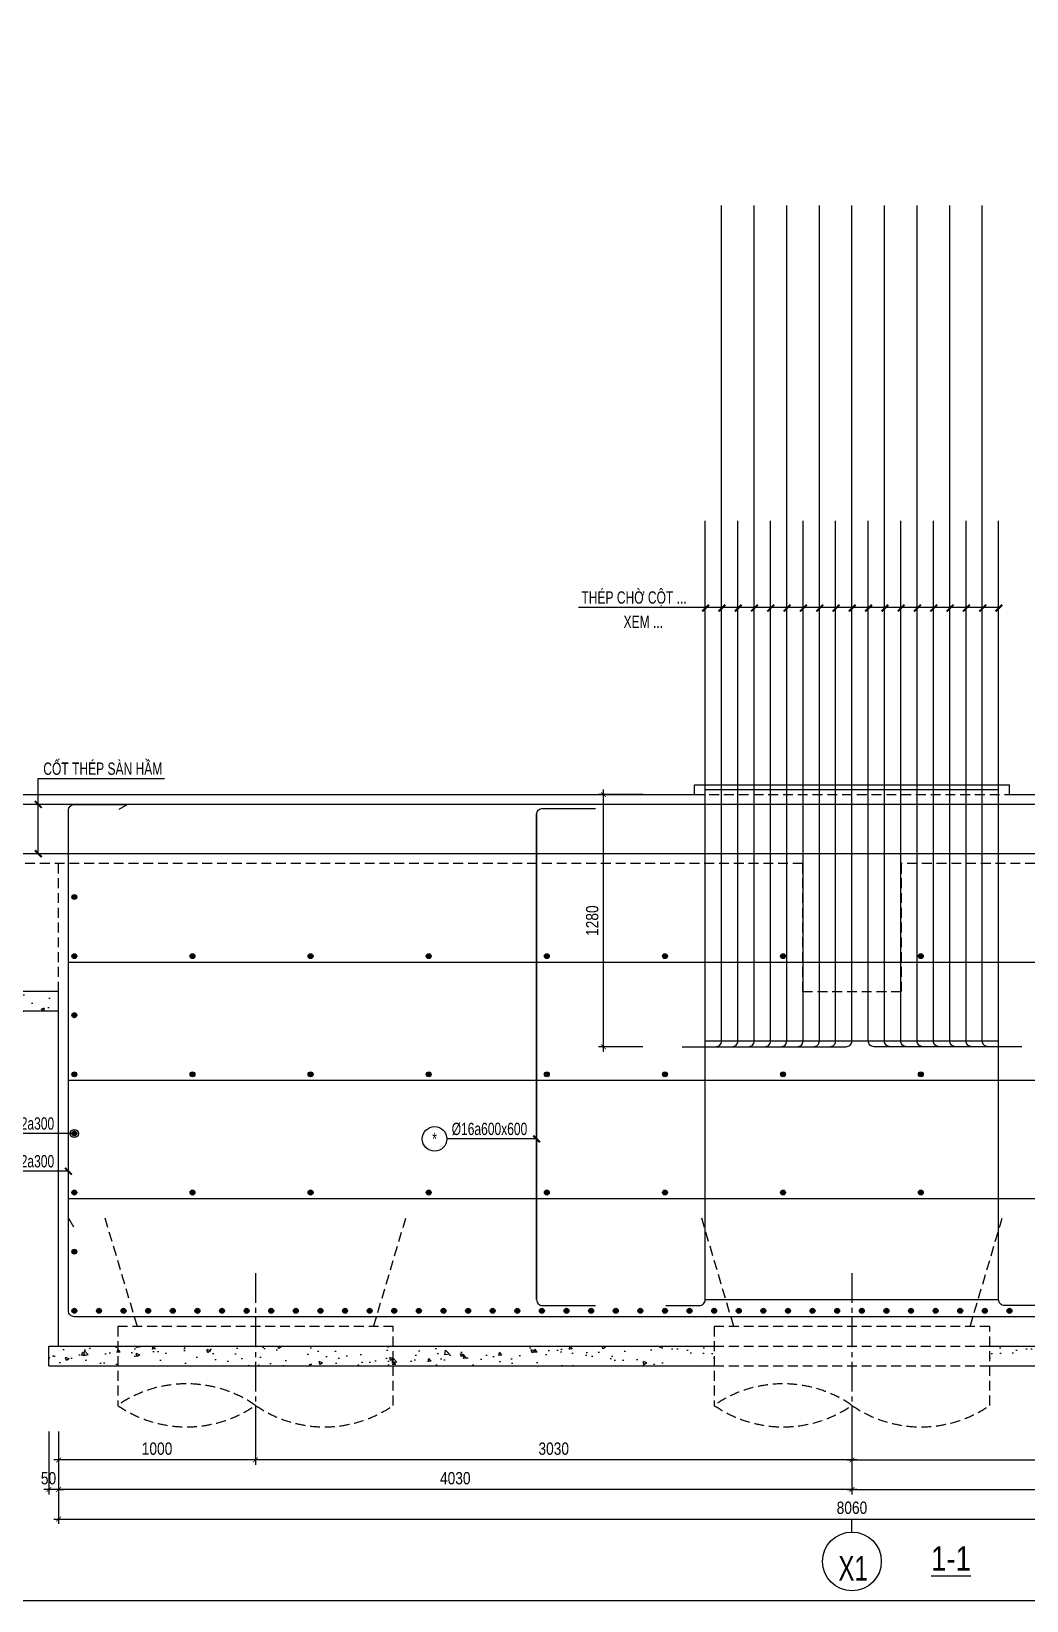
# Model space of a CAD drawing. Extents: x 71 to 2424299, y -14 to 1061502.
# Drawn here: x 1087642 to 1092698, y 486816 to 494781 of the extents above; entities that cross this region are included whole.
import ezdxf
from ezdxf.enums import TextEntityAlignment as Align

# ---------------------------------------------------------------- set-up
doc = ezdxf.new("R2010")
doc.units = 0
doc.header["$LTSCALE"] = 1000
doc.header["$MEASUREMENT"] = 0
doc.header["$PDMODE"] = 3
doc.linetypes.add('CENTER2', pattern=[1.125, 0.75, -0.125, 0.125, -0.125])
doc.linetypes.add('HIDDEN', pattern=[0.375, 0.25, -0.125])
doc.layers.get('0').update_dxf_attribs({"linetype": 'CONTINUOUS'})
doc.layers.get('Defpoints').update_dxf_attribs({"linetype": 'CONTINUOUS'})
for name, color, linetype in [('CDC.01.AXIS', 160, 'CENTER2'), ('CDC.02.DIM', 1, 'CONTINUOUS'), ('CDC.03.BORDER', 3, 'CONTINUOUS'), ('CDC.04.HIDDEN', 8, 'HIDDEN'), ('CDC.05.STEEL', 4, 'CONTINUOUS'), ('CDC.06.TEXT', 2, 'CONTINUOUS'), ('CDC.10.HATCH', 9, 'CONTINUOUS'), ('CDC.11.NOTE', 8, 'CONTINUOUS'), ('CDC.12.PILE', 7, 'CONTINUOUS'), ('CDC.14.STEELNUM', 9, 'CONTINUOUS'), ('KCS_CHI', 1, 'CONTINUOUS')]:
    doc.layers.add(name, color=color, linetype=linetype)
doc.styles.add('ARIAL', font='arial.ttf', dxfattribs={"width": 0.8})
doc.dimstyles.new('25', dxfattribs={"dimscale": 25, "dimtxt": 2.5, "dimasz": 1, "dimexe": 1, "dimexo": 0, "dimgap": 1, "dimtad": 1, "dimdec": 0, "dimdsep": 46, "dimtxsty": 'ARIAL', "dimblk": 'ARCHTICK', "dimcen": 1, "dimdle": 1, "dimclrd": 256, "dimclre": 256, "dimclrt": 2, "dimadec": 0, "dimazin": 0, "dimtfac": 0.00072, "dimtdec": 0, "dimtix": 1, "dimtmove": 2, "dimatfit": 3, "dimldrblk": 'ARCHTICK', "dimfxl": 1, "dimtolj": 1, "dimarcsym": 0})

# ---------------------------------------------------------------- blocks, each defined once
blk = doc.blocks.new('_ArchTick')
at = {"color": 0, "linetype": 'ByBlock', "const_width": 0.15}
blk.add_lwpolyline([(-0.5, -0.5), (0.5, 0.5)], dxfattribs=at)
blk = doc.blocks.new('*D1562')
at = {"layer": 'CDC.02.DIM', "lineweight": -2, "transparency": 16777216}
for p, q in [((1087780.5, 487674.5), (1087780.5, 487354.7)), ((1091810.5, 487674.5), (1091810.5, 487354.7)), ((1091835.5, 487379.7), (1087755.5, 487379.7))]:
    blk.add_line(p, q, dxfattribs=at)
at = {"layer": 'Defpoints', "color": 0, "transparency": 16777216}
for p in [(1087780.5, 487674.5), (1091810.5, 487674.5), (1087780.5, 487379.7)]:
    blk.add_point(p, dxfattribs=at)
at = {"layer": 'CDC.02.DIM', "lineweight": -2, "transparency": 16777216, "xscale": 25, "yscale": 25, "zscale": 25, "rotation": 180}
blk.add_blockref('_ArchTick', (1087780.5, 487379.7), dxfattribs=at)
at = {"layer": 'CDC.02.DIM', "lineweight": -2, "transparency": 16777216, "xscale": 25, "yscale": 25, "zscale": 25}
blk.add_blockref('_ArchTick', (1091810.5, 487379.7), dxfattribs=at)
at = {"layer": 'CDC.02.DIM', "color": 2, "transparency": 16777216, "insert": (1089795.5, 487436.6), "char_height": 62.5, "attachment_point": 5, "style": 'ARIAL'}
blk.add_mtext('\\A1;4030', dxfattribs=at)
blk = doc.blocks.new('*D1563')
at = {"layer": 'CDC.02.DIM', "lineweight": -2, "transparency": 16777216}
for p, q in [((1087730.5, 487674.5), (1087730.5, 487354.7)), ((1087780.5, 487674.5), (1087780.5, 487354.7)), ((1087730.5, 487379.7), (1087705.5, 487379.7)), ((1087780.5, 487379.7), (1087730.5, 487379.7)), ((1087780.5, 487379.7), (1087805.5, 487379.7))]:
    blk.add_line(p, q, dxfattribs=at)
at = {"layer": 'Defpoints', "color": 0, "transparency": 16777216}
for p in [(1087730.5, 487674.5), (1087780.5, 487674.5), (1087730.5, 487379.7)]:
    blk.add_point(p, dxfattribs=at)
at = {"layer": 'CDC.02.DIM', "lineweight": -2, "transparency": 16777216, "xscale": 25, "yscale": 25, "zscale": 25}
blk.add_blockref('_ArchTick', (1087730.5, 487379.7), dxfattribs=at)
at = {"layer": 'CDC.02.DIM', "lineweight": -2, "transparency": 16777216, "xscale": 25, "yscale": 25, "zscale": 25, "rotation": 180}
blk.add_blockref('_ArchTick', (1087780.5, 487379.7), dxfattribs=at)
at = {"layer": 'CDC.02.DIM', "color": 2, "transparency": 16777216, "insert": (1087729.1, 487436.6), "char_height": 62.5, "attachment_point": 5, "style": 'ARIAL'}
blk.add_mtext('\\A1;50', dxfattribs=at)
blk = doc.blocks.new('*D1564')
at = {"layer": 'CDC.02.DIM', "lineweight": -2, "transparency": 16777216}
for p, q in [((1091810.5, 487674.5), (1091810.5, 487354.7)), ((1095840.5, 487674.5), (1095840.5, 487354.7)), ((1091785.5, 487379.7), (1095865.5, 487379.7))]:
    blk.add_line(p, q, dxfattribs=at)
at = {"layer": 'Defpoints', "color": 0, "transparency": 16777216}
for p in [(1091810.5, 487674.5), (1095840.5, 487674.5), (1095840.5, 487379.7)]:
    blk.add_point(p, dxfattribs=at)
at = {"layer": 'CDC.02.DIM', "lineweight": -2, "transparency": 16777216, "xscale": 25, "yscale": 25, "zscale": 25, "rotation": 180}
blk.add_blockref('_ArchTick', (1091810.5, 487379.7), dxfattribs=at)
at = {"layer": 'CDC.02.DIM', "lineweight": -2, "transparency": 16777216, "xscale": 25, "yscale": 25, "zscale": 25}
blk.add_blockref('_ArchTick', (1095840.5, 487379.7), dxfattribs=at)
at = {"layer": 'CDC.02.DIM', "color": 2, "transparency": 16777216, "insert": (1093825.5, 487436.6), "char_height": 62.5, "attachment_point": 5, "style": 'ARIAL'}
blk.add_mtext('\\A1;4030', dxfattribs=at)
blk = doc.blocks.new('*D1566')
at = {"layer": 'CDC.02.DIM', "lineweight": -2, "transparency": 16777216}
for p, q in [((1087780.5, 487674.5), (1087780.5, 487204.7)), ((1095840.5, 487674.5), (1095840.5, 487204.7)), ((1087755.5, 487229.7), (1095865.5, 487229.7))]:
    blk.add_line(p, q, dxfattribs=at)
at = {"layer": 'Defpoints', "color": 0, "transparency": 16777216}
for p in [(1087780.5, 487674.5), (1095840.5, 487674.5), (1095840.5, 487229.7)]:
    blk.add_point(p, dxfattribs=at)
at = {"layer": 'CDC.02.DIM', "lineweight": -2, "transparency": 16777216, "xscale": 25, "yscale": 25, "zscale": 25, "rotation": 180}
blk.add_blockref('_ArchTick', (1087780.5, 487229.7), dxfattribs=at)
at = {"layer": 'CDC.02.DIM', "lineweight": -2, "transparency": 16777216, "xscale": 25, "yscale": 25, "zscale": 25}
blk.add_blockref('_ArchTick', (1095840.5, 487229.7), dxfattribs=at)
at = {"layer": 'CDC.02.DIM', "color": 2, "transparency": 16777216, "insert": (1091810.5, 487286.6), "char_height": 62.5, "attachment_point": 5, "style": 'ARIAL'}
blk.add_mtext('\\A1;8060', dxfattribs=at)
blk = doc.blocks.new('*D1567')
at = {"layer": 'CDC.02.DIM', "lineweight": -2, "transparency": 16777216}
for p, q in [((1088780.5, 487674.5), (1088780.5, 487504.7)), ((1091810.5, 487674.5), (1091810.5, 487504.7)), ((1091835.5, 487529.7), (1088755.5, 487529.7))]:
    blk.add_line(p, q, dxfattribs=at)
at = {"layer": 'Defpoints', "color": 0, "transparency": 16777216}
for p in [(1088780.5, 487674.5), (1091810.5, 487674.5), (1088780.5, 487529.7)]:
    blk.add_point(p, dxfattribs=at)
at = {"layer": 'CDC.02.DIM', "lineweight": -2, "transparency": 16777216, "xscale": 25, "yscale": 25, "zscale": 25, "rotation": 180}
blk.add_blockref('_ArchTick', (1088780.5, 487529.7), dxfattribs=at)
at = {"layer": 'CDC.02.DIM', "lineweight": -2, "transparency": 16777216, "xscale": 25, "yscale": 25, "zscale": 25}
blk.add_blockref('_ArchTick', (1091810.5, 487529.7), dxfattribs=at)
at = {"layer": 'CDC.02.DIM', "color": 2, "transparency": 16777216, "insert": (1090295.5, 487586.6), "char_height": 62.5, "attachment_point": 5, "style": 'ARIAL'}
blk.add_mtext('\\A1;3030', dxfattribs=at)
blk = doc.blocks.new('*D1568')
at = {"layer": 'CDC.02.DIM', "lineweight": -2, "transparency": 16777216}
for p, q in [((1091810.5, 487674.5), (1091810.5, 487504.7)), ((1094840.5, 487674.5), (1094840.5, 487504.7)), ((1091785.5, 487529.7), (1094865.5, 487529.7))]:
    blk.add_line(p, q, dxfattribs=at)
at = {"layer": 'Defpoints', "color": 0, "transparency": 16777216}
for p in [(1091810.5, 487674.5), (1094840.5, 487674.5), (1094840.5, 487529.7)]:
    blk.add_point(p, dxfattribs=at)
at = {"layer": 'CDC.02.DIM', "lineweight": -2, "transparency": 16777216, "xscale": 25, "yscale": 25, "zscale": 25, "rotation": 180}
blk.add_blockref('_ArchTick', (1091810.5, 487529.7), dxfattribs=at)
at = {"layer": 'CDC.02.DIM', "lineweight": -2, "transparency": 16777216, "xscale": 25, "yscale": 25, "zscale": 25}
blk.add_blockref('_ArchTick', (1094840.5, 487529.7), dxfattribs=at)
at = {"layer": 'CDC.02.DIM', "color": 2, "transparency": 16777216, "insert": (1093325.5, 487586.6), "char_height": 62.5, "attachment_point": 5, "style": 'ARIAL'}
blk.add_mtext('\\A1;3030', dxfattribs=at)
blk = doc.blocks.new('C1400T')
at = {"layer": 'CDC.01.AXIS', "ltscale": 0.2}
blk.add_line((0, 270.1), (0, -574.3), dxfattribs=at)
at = {"layer": 'CDC.04.HIDDEN', "ltscale": 0.2}
for p, q in [((-600, 0), (-763.4, 550)), ((600, 0), (763.4, 550))]:
    blk.add_line(p, q, dxfattribs=at)
blk.add_lwpolyline([(700, -400), (700, 0), (-700, 0), (-700, -400)], dxfattribs=at)
blk.add_lwpolyline([(700, -400, -0.311974), (0, -400, 0.311974), (-700, -400, 0.311974), (0, -400, 0.36397)], format="xyb", dxfattribs=at)
blk = doc.blocks.new('*D1687')
at = {"layer": 'CDC.02.DIM', "lineweight": -2, "transparency": 16777216}
for p, q in [((1090748.3, 490906.8), (1090523.3, 490906.8)), ((1090548.3, 489601.8), (1090548.3, 490931.8)), ((1090748.3, 489626.8), (1090523.3, 489626.8))]:
    blk.add_line(p, q, dxfattribs=at)
at = {"layer": 'Defpoints', "color": 0, "transparency": 16777216}
for p in [(1090548.3, 490906.8), (1090748.3, 490906.8), (1090748.3, 489626.8)]:
    blk.add_point(p, dxfattribs=at)
at = {"layer": 'CDC.02.DIM', "lineweight": -2, "transparency": 16777216, "xscale": 25, "yscale": 25, "zscale": 25}
for p, rotation in [((1090548.3, 490906.8), 90), ((1090548.3, 489626.8), 270)]:
    blk.add_blockref('_ArchTick', p, dxfattribs=dict(at, rotation=rotation))
at = {"layer": 'CDC.02.DIM', "color": 2, "transparency": 16777216, "insert": (1090491.4, 490266.8), "char_height": 62.5, "attachment_point": 5, "rotation": 90, "style": 'ARIAL'}
blk.add_mtext('\\A1;1280', dxfattribs=at)
blk = doc.blocks.new('C1400K')
at = {"layer": 'CDC.01.AXIS', "ltscale": 0.2}
blk.add_line((0, 270.1), (0, -574.3), dxfattribs=at)
at = {"layer": 'CDC.04.HIDDEN', "ltscale": 0.2}
for p, q in [((-600, 0), (-763.4, 550)), ((600, 0), (763.4, 550))]:
    blk.add_line(p, q, dxfattribs=at)
blk.add_lwpolyline([(700, -400), (700, 0), (-700, 0), (-700, -400)], dxfattribs=at)
blk.add_lwpolyline([(700, -400, -0.311974), (0, -400, 0.311974), (-700, -400, 0.311974), (0, -400, 0.36397)], format="xyb", dxfattribs=at)
blk = doc.blocks.new('*D1708')
at = {"layer": 'CDC.02.DIM', "lineweight": -2, "transparency": 16777216}
for p, q in [((1087780.5, 487674.5), (1087780.5, 487504.7)), ((1088780.5, 487674.5), (1088780.5, 487504.7)), ((1088805.5, 487529.7), (1087755.5, 487529.7))]:
    blk.add_line(p, q, dxfattribs=at)
at = {"layer": 'Defpoints', "color": 0, "transparency": 16777216}
for p in [(1087780.5, 487674.5), (1088780.5, 487674.5), (1087780.5, 487529.7)]:
    blk.add_point(p, dxfattribs=at)
at = {"layer": 'CDC.02.DIM', "lineweight": -2, "transparency": 16777216, "xscale": 25, "yscale": 25, "zscale": 25, "rotation": 180}
blk.add_blockref('_ArchTick', (1087780.5, 487529.7), dxfattribs=at)
at = {"layer": 'CDC.02.DIM', "lineweight": -2, "transparency": 16777216, "xscale": 25, "yscale": 25, "zscale": 25}
blk.add_blockref('_ArchTick', (1088780.5, 487529.7), dxfattribs=at)
at = {"layer": 'CDC.02.DIM', "color": 2, "transparency": 16777216, "insert": (1088280.5, 487586.6), "char_height": 62.5, "attachment_point": 5, "style": 'ARIAL'}
blk.add_mtext('\\A1;1000', dxfattribs=at)
blk = doc.blocks.new('34')
at = {"color": 4, "elevation": 0}
blk.add_lwpolyline([(1087304.3, 521742.8), (1107165, 521742.8), (1107165, 536023), (1087304.3, 536023)], close=True, dxfattribs=at)

msp = doc.modelspace()

# ---------------------------------------------------------------- hatches: boundary and pattern name
at = {"layer": 'CDC.10.HATCH'}
h = msp.add_hatch(dxfattribs=at)
h.set_pattern_fill('AR-CONC', color=256, scale=25, style=0)
h.set_pattern_definition([(50, (-68942.94, -20849.44), (179.315046, -15.688034), [18.75, -206.25]), (355, (-68942.94, -20849.44), (-34.687833, 188.048033), [15, -165]), (100.4514, (-68928, -20850.75), (144.627345, 172.359886), [15.935047, -175.285528]), (46.1842, (-68942.94, -20799.44), (266.810262, -41.379754), [28.125, -309.375]), (96.6356, (-68920.7, -20802.9), (233.665676, 243.52947), [23.90257, -262.92825]), (351.1842, (-68942.94, -20799.44), (233.665486, 243.52965), [22.5, -247.5]), (21, (-68917.94, -20811.94), (149.226763, -100.654723), [18.75, -206.25]), (326, (-68917.94, -20811.94), (60.828833, 181.28751), [15, -165]), (71.4514, (-68905.5, -20820.33), (210.055657, 80.632624), [15.935047, -175.285528]), (37.5, (-68942.94, -20849.44), (3.0399638, 83.2234635), [0, -163, 0, -167.5, 0, -165.625]), (7.5, (-68942.94, -20849.44), (65.7673844, 98.602928), [0, -95.5, 0, -159.25, 0, -63.125]), (327.5, (-68998.69, -20849.44), (133.455609, -5.638718), [0, -62.5, 0, -195, 0, -258.75]), (317.5, (-69023.69, -20849.44), (145.796542, 25.026246), [0, -81.25, 0, -129.5, 0, -183.75])])
h.paths.add_polyline_path([(1087780.53, 489906.76), (1087580.53, 489906.76), (1087580.53, 489806.76), (1087780.53, 489806.76)])
h = msp.add_hatch(dxfattribs=at)
h.set_pattern_fill('AR-CONC', color=256, scale=25, style=0)
h.set_pattern_definition([(130, (2183203.85, -42383.04), (-179.315046, -15.688034), [18.75, -206.25]), (185, (2183203.85, -42383.04), (34.687833, 188.048033), [15, -165]), (79.5486, (2183188.91, -42384.35), (-144.627345, 172.359886), [15.935047, -175.285528]), (133.8158, (2183203.85, -42333.04), (-266.810262, -41.379754), [28.125, -309.375]), (83.3644, (2183181.62, -42336.5), (-233.665676, 243.52947), [23.90257, -262.92825]), (188.8158, (2183203.85, -42333.04), (-233.665486, 243.52965), [22.5, -247.5]), (159, (2183178.85, -42345.54), (-149.226763, -100.654723), [18.75, -206.25]), (214, (2183178.85, -42345.54), (-60.828833, 181.28751), [15, -165]), (108.5486, (2183166.42, -42353.93), (-210.055657, 80.632624), [15.935047, -175.285528]), (142.5, (2183203.854, -42383.045), (-3.0399638, 83.2234635), [0, -163, 0, -167.5, 0, -165.625]), (172.5, (2183203.85, -42383.045), (-65.7673844, 98.602928), [0, -95.5, 0, -159.25, 0, -63.125]), (212.5, (2183259.604, -42383.045), (-133.455609, -5.638718), [0, -62.5, 0, -195, 0, -258.75]), (222.5, (2183284.6, -42383.04), (-145.796542, 25.026246), [0, -81.25, 0, -129.5, 0, -183.75])])
h.paths.add_polyline_path([(1089480.54, 488106.76), (1091110.52, 488106.76), (1091110.52, 488006.76), (1089480.54, 488006.76)])
h.paths.add_polyline_path([(1088780.54, 488106.76), (1089480.54, 488106.76), (1089480.54, 488006.76), (1088780.54, 488006.76)])
h.paths.add_polyline_path([(1088080.54, 488106.76), (1088780.54, 488106.76), (1088780.54, 488006.76), (1088080.54, 488006.76)])
h.paths.add_polyline_path([(1087730.53, 488006.76), (1087730.53, 488106.76), (1088080.54, 488106.76), (1088080.54, 488006.76)])
h = msp.add_hatch(dxfattribs=at)
h.set_pattern_fill('AR-CONC', color=256, scale=25, style=0)
h.set_pattern_definition([(50, (417.19, -42383.04), (179.315046, -15.688034), [18.75, -206.25]), (355, (417.19, -42383.04), (-34.687833, 188.048033), [15, -165]), (100.4514, (432.13, -42384.35), (144.627345, 172.359886), [15.935047, -175.285528]), (46.1842, (417.19, -42333.04), (266.810262, -41.379754), [28.125, -309.375]), (96.6356, (439.42, -42336.5), (233.665676, 243.52947), [23.90257, -262.92825]), (351.1842, (417.2, -42333.04), (233.665486, 243.52965), [22.5, -247.5]), (21, (442.19, -42345.54), (149.226763, -100.654723), [18.75, -206.25]), (326, (442.19, -42345.54), (60.828833, 181.28751), [15, -165]), (71.4514, (454.62, -42353.93), (210.055657, 80.632624), [15.935047, -175.285528]), (37.5, (417.19, -42383.045), (3.0399638, 83.2234635), [0, -163, 0, -167.5, 0, -165.625]), (7.5, (417.19, -42383.045), (65.7673844, 98.602928), [0, -95.5, 0, -159.25, 0, -63.125]), (327.5, (361.44, -42383.045), (133.455609, -5.638718), [0, -62.5, 0, -195, 0, -258.75]), (317.5, (336.44, -42383.04), (145.796542, 25.026246), [0, -81.25, 0, -129.5, 0, -183.75])])
h.paths.add_polyline_path([(1094140.5, 488106.76), (1092510.52, 488106.76), (1092510.52, 488006.76), (1094140.5, 488006.76)])
h.paths.add_polyline_path([(1094840.5, 488106.76), (1094140.5, 488106.76), (1094140.5, 488006.76), (1094840.5, 488006.76)])
h.paths.add_polyline_path([(1095540.5, 488106.76), (1094840.5, 488106.76), (1094840.5, 488006.76), (1095540.5, 488006.76)])
h.paths.add_polyline_path([(1095890.51, 488006.76), (1095890.51, 488106.76), (1095540.5, 488106.76), (1095540.5, 488006.76)])

# ---------------------------------------------------------------- linework, layer by layer
at = {"layer": 'CDC.03.BORDER'}
for p, q in [((1087580.53, 490906.76), (1091010.52, 490906.76)), ((1091010.52, 490956.76), (1092610.52, 490956.76)), ((1091010.52, 490906.76), (1091010.52, 490956.76)), ((1092610.52, 490906.76), (1092610.52, 490956.76)), ((1092610.52, 490906.76), (1096040.51, 490906.76)), ((1087780.53, 489906.76), (1087580.53, 489906.76)), ((1087780.53, 488106.76), (1087780.53, 489906.76))]:
    msp.add_line(p, q, dxfattribs=at)
at = {"layer": 'CDC.04.HIDDEN', "ltscale": 0.2}
for p, q in [((1091010.52, 490906.76), (1092610.52, 490906.76)), ((1091560.52, 490556.76), (1087580.53, 490556.76)), ((1087780.53, 489906.76), (1087780.53, 490556.76)), ((1091560.52, 489906.76), (1091560.52, 490556.76)), ((1096040.51, 490556.76), (1092060.52, 490556.76)), ((1092060.52, 490556.76), (1092060.52, 489906.76)), ((1091560.52, 489906.76), (1092060.52, 489906.76)), ((1091110.52, 488106.76), (1092510.52, 488106.76)), ((1091110.52, 488006.76), (1092510.52, 488006.76))]:
    msp.add_line(p, q, dxfattribs=at)
at = {"layer": 'CDC.05.STEEL', "ltscale": 0.3}
for p, q in [((1092555.52, 490931.76), (1091065.52, 490931.76)), ((1096040.51, 490856.76), (1087580.53, 490856.76)), ((1088130.53, 490856.76), (1088087.23, 490831.76)), ((1096040.51, 490606.76), (1087580.53, 490606.76)), ((1087830.53, 490056.76), (1095790.51, 490056.76)), ((1091065.52, 489656.76), (1092555.52, 489656.76)), ((1087830.53, 489456.76), (1095790.51, 489456.76)), ((1087830.53, 488856.76), (1095790.51, 488856.76)), ((1087830.53, 488756.76), (1087855.53, 488713.46)), ((1091065.52, 488343.76), (1092555.52, 488343.76))]:
    msp.add_line(p, q, dxfattribs=at)
at = {"layer": 'CDC.05.STEEL', "ltscale": 0.3, "elevation": 0}
for points in [[(1090948.3, 489626.76), (1091118.3, 489626.76, 0.4142136), (1091148.3, 489656.76), (1091148.3, 493896.76)], [(1091113.85, 489626.76), (1091283.85, 489626.76, 0.4142136), (1091313.85, 489656.76), (1091313.85, 493896.76)], [(1091279.41, 489626.76), (1091449.41, 489626.76, 0.4142136), (1091479.41, 489656.76), (1091479.41, 493896.76)], [(1091444.97, 489626.76), (1091614.97, 489626.76, 0.4142136), (1091644.97, 489656.76), (1091644.97, 493896.76)], [(1091610.52, 489626.76), (1091780.52, 489626.76, 0.4142136), (1091810.52, 489656.76), (1091810.52, 493896.76)], [(1092176.08, 489626.76), (1092006.08, 489626.76, -0.4142136), (1091976.08, 489656.76), (1091976.08, 493896.76)], [(1092341.63, 489626.76), (1092171.63, 489626.76, -0.4142136), (1092141.63, 489656.76), (1092141.63, 493896.76)], [(1092507.19, 489626.76), (1092337.19, 489626.76, -0.4142136), (1092307.19, 489656.76), (1092307.19, 493896.76)], [(1092672.74, 489626.76), (1092502.74, 489626.76, -0.4142136), (1092472.74, 489656.76), (1092472.74, 493896.76)], [(1090865.52, 488313.76), (1091035.52, 488313.76, 0.4142136), (1091065.52, 488343.76), (1091065.52, 492296.76)], [(1091031.08, 489626.76), (1091201.08, 489626.76, 0.4142136), (1091231.08, 489656.76), (1091231.08, 492296.76)], [(1091196.63, 489626.76), (1091366.63, 489626.76, 0.4142136), (1091396.63, 489656.76), (1091396.63, 492296.76)], [(1091362.19, 489626.76), (1091532.19, 489626.76, 0.4142136), (1091562.19, 489656.76), (1091562.19, 492296.76)], [(1091527.74, 489626.76), (1091697.74, 489626.76, 0.4142136), (1091727.74, 489656.76), (1091727.74, 492296.76)], [(1092093.3, 489626.76), (1091923.3, 489626.76, -0.4142136), (1091893.3, 489656.76), (1091893.3, 492296.76)], [(1092258.85, 489626.76), (1092088.85, 489626.76, -0.4142136), (1092058.85, 489656.76), (1092058.85, 492296.76)], [(1092424.41, 489626.76), (1092254.41, 489626.76, -0.4142136), (1092224.41, 489656.76), (1092224.41, 492296.76)], [(1092589.97, 489626.76), (1092419.97, 489626.76, -0.4142136), (1092389.97, 489656.76), (1092389.97, 492296.76)], [(1092755.52, 488313.76), (1092585.52, 488313.76, -0.4142136), (1092555.52, 488343.76), (1092555.52, 492296.76)], [(1087830.53, 488286.76), (1087830.53, 490826.76, -0.4142136), (1087860.53, 490856.76), (1088130.53, 490856.76)], [(1090208.57, 488343.76), (1090208.57, 490806.76, -0.4142136), (1090238.57, 490836.76), (1090508.57, 490836.76)], [(1090208.57, 490806.76), (1090208.57, 488343.76, 0.4142136), (1090238.57, 488313.76), (1090508.57, 488313.76)], [(1095790.51, 488756.76), (1095790.51, 488286.76, -0.4142136), (1095760.51, 488256.76), (1087860.53, 488256.76, -0.4142136), (1087830.53, 488286.76), (1087830.53, 488756.76)]]:
    msp.add_lwpolyline(points, format="xyb", dxfattribs=at)
at = {"layer": 'CDC.05.STEEL', "const_width": 12.3, "elevation": 0}
for points in [[(1087860.53, 490392.92, 1), (1087860.53, 490380.61, 1)], [(1087860.53, 490092.92, 1), (1087860.53, 490080.61, 1)], [(1088460.53, 490092.92, 1), (1088460.53, 490080.61, 1)], [(1089060.53, 490092.92, 1), (1089060.53, 490080.61, 1)], [(1089660.53, 490092.92, 1), (1089660.53, 490080.61, 1)], [(1090260.53, 490092.92, 1), (1090260.53, 490080.61, 1)], [(1090860.53, 490092.92, 1), (1090860.53, 490080.61, 1)], [(1091460.53, 490092.92, 1), (1091460.53, 490080.61, 1)], [(1092160.51, 490092.92, -1), (1092160.51, 490080.61, -1)], [(1087860.53, 489792.92, 1), (1087860.53, 489780.61, 1)], [(1087860.53, 489492.92, 1), (1087860.53, 489480.61, 1)], [(1088460.53, 489492.92, 1), (1088460.53, 489480.61, 1)], [(1089060.53, 489492.92, 1), (1089060.53, 489480.61, 1)], [(1089660.53, 489492.92, 1), (1089660.53, 489480.61, 1)], [(1090260.53, 489492.92, 1), (1090260.53, 489480.61, 1)], [(1090860.53, 489492.92, 1), (1090860.53, 489480.61, 1)], [(1091460.53, 489492.92, 1), (1091460.53, 489480.61, 1)], [(1092160.51, 489492.92, -1), (1092160.51, 489480.61, -1)], [(1087860.53, 489192.92, 1), (1087860.53, 489180.61, 1)], [(1087860.53, 488892.92, 1), (1087860.53, 488880.61, 1)], [(1088460.53, 488892.92, 1), (1088460.53, 488880.61, 1)], [(1089060.53, 488892.92, 1), (1089060.53, 488880.61, 1)], [(1089660.53, 488892.92, 1), (1089660.53, 488880.61, 1)], [(1090260.53, 488892.92, 1), (1090260.53, 488880.61, 1)], [(1090860.53, 488892.92, 1), (1090860.53, 488880.61, 1)], [(1091460.53, 488892.92, 1), (1091460.53, 488880.61, 1)], [(1092160.51, 488892.92, -1), (1092160.51, 488880.61, -1)], [(1087860.53, 488592.92, 1), (1087860.53, 488580.61, 1)], [(1087860.53, 488292.92, 1), (1087860.53, 488280.61, 1)], [(1087985.53, 488292.92, 1), (1087985.53, 488280.61, 1)], [(1088110.53, 488292.92, 1), (1088110.53, 488280.61, 1)], [(1088235.53, 488292.92, 1), (1088235.53, 488280.61, 1)], [(1088360.53, 488292.92, 1), (1088360.53, 488280.61, 1)], [(1088485.53, 488292.92, 1), (1088485.53, 488280.61, 1)], [(1088610.53, 488292.92, 1), (1088610.53, 488280.61, 1)], [(1088735.53, 488292.92, 1), (1088735.53, 488280.61, 1)], [(1088860.53, 488292.92, 1), (1088860.53, 488280.61, 1)], [(1088985.53, 488292.92, 1), (1088985.53, 488280.61, 1)], [(1089110.53, 488292.92, 1), (1089110.53, 488280.61, 1)], [(1089235.53, 488292.92, 1), (1089235.53, 488280.61, 1)], [(1089360.53, 488292.92, 1), (1089360.53, 488280.61, 1)], [(1089485.53, 488292.92, 1), (1089485.53, 488280.61, 1)], [(1089610.53, 488292.92, 1), (1089610.53, 488280.61, 1)], [(1089735.53, 488292.92, 1), (1089735.53, 488280.61, 1)], [(1089860.53, 488292.92, 1), (1089860.53, 488280.61, 1)], [(1089985.53, 488292.92, 1), (1089985.53, 488280.61, 1)], [(1090110.53, 488292.92, 1), (1090110.53, 488280.61, 1)], [(1090235.53, 488292.92, 1), (1090235.53, 488280.61, 1)], [(1090360.53, 488292.92, 1), (1090360.53, 488280.61, 1)], [(1090485.53, 488292.92, 1), (1090485.53, 488280.61, 1)], [(1090610.53, 488292.92, 1), (1090610.53, 488280.61, 1)], [(1090735.53, 488292.92, 1), (1090735.53, 488280.61, 1)], [(1090860.53, 488292.92, 1), (1090860.53, 488280.61, 1)], [(1090985.53, 488292.92, 1), (1090985.53, 488280.61, 1)], [(1091110.53, 488292.92, 1), (1091110.53, 488280.61, 1)], [(1091235.53, 488292.92, 1), (1091235.53, 488280.61, 1)], [(1091360.53, 488292.92, 1), (1091360.53, 488280.61, 1)], [(1091485.53, 488292.92, 1), (1091485.53, 488280.61, 1)], [(1091610.53, 488292.92, 1), (1091610.53, 488280.61, 1)], [(1091735.53, 488292.92, 1), (1091735.53, 488280.61, 1)], [(1091860.53, 488292.92, 1), (1091860.53, 488280.61, 1)], [(1091985.53, 488292.92, 1), (1091985.53, 488280.61, 1)], [(1092110.53, 488292.92, 1), (1092110.53, 488280.61, 1)], [(1092235.53, 488292.92, 1), (1092235.53, 488280.61, 1)], [(1092360.53, 488292.92, 1), (1092360.53, 488280.61, 1)], [(1092485.53, 488292.92, 1), (1092485.53, 488280.61, 1)], [(1092610.53, 488292.92, 1), (1092610.53, 488280.61, 1)]]:
    msp.add_lwpolyline(points, format="xyb", close=True, dxfattribs=at)
at = {"layer": 'CDC.05.STEEL'}
for centre in [(1087860.53, 490386.76), (1087860.53, 490086.76), (1088460.53, 490086.76), (1089060.53, 490086.76), (1089660.53, 490086.76), (1090260.53, 490086.76), (1090860.53, 490086.76), (1091460.53, 490086.76), (1092160.51, 490086.76), (1087860.53, 489786.76), (1087860.53, 489486.76), (1088460.53, 489486.76), (1089060.53, 489486.76), (1089660.53, 489486.76), (1090260.53, 489486.76), (1090860.53, 489486.76), (1091460.53, 489486.76), (1092160.51, 489486.76), (1087860.53, 489186.76), (1087860.53, 488886.76), (1088460.53, 488886.76), (1089060.53, 488886.76), (1089660.53, 488886.76), (1090260.53, 488886.76), (1090860.53, 488886.76), (1091460.53, 488886.76), (1092160.51, 488886.76), (1087860.53, 488586.76), (1087860.53, 488286.76), (1087985.53, 488286.76), (1088110.53, 488286.76), (1088235.53, 488286.76), (1088360.53, 488286.76), (1088485.53, 488286.76), (1088610.53, 488286.76), (1088735.53, 488286.76), (1088860.53, 488286.76), (1088985.53, 488286.76), (1089110.53, 488286.76), (1089235.53, 488286.76), (1089360.53, 488286.76), (1089485.53, 488286.76), (1089610.53, 488286.76), (1089735.53, 488286.76), (1089860.53, 488286.76), (1089985.53, 488286.76), (1090110.53, 488286.76), (1090235.53, 488286.76), (1090360.53, 488286.76), (1090485.53, 488286.76), (1090610.53, 488286.76), (1090735.53, 488286.76), (1090860.53, 488286.76), (1090985.53, 488286.76), (1091110.53, 488286.76), (1091235.53, 488286.76), (1091360.53, 488286.76), (1091485.53, 488286.76), (1091610.53, 488286.76), (1091735.53, 488286.76), (1091860.53, 488286.76), (1091985.53, 488286.76), (1092110.53, 488286.76), (1092235.53, 488286.76), (1092360.53, 488286.76), (1092485.53, 488286.76), (1092610.53, 488286.76)]:
    msp.add_circle(centre, 12.53, dxfattribs=at)
at = {"layer": 'CDC.11.NOTE'}
for p, q in [((1087780.53, 489806.76), (1087580.53, 489806.76)), ((1087860.53, 489186.76), (1087485.03, 489186.76)), ((1090208.57, 489159.27), (1089752.75, 489159.27)), ((1087830.53, 488995.05), (1087485.03, 488995.05)), ((1087730.53, 488106.76), (1091110.52, 488106.76)), ((1087730.53, 488006.76), (1087730.53, 488106.76)), ((1092510.52, 488106.76), (1095890.51, 488106.76)), ((1087730.53, 488006.76), (1091110.52, 488006.76)), ((1092510.52, 488006.76), (1095890.51, 488006.76)), ((1091810.52, 487163.73), (1091810.52, 487229.65))]:
    msp.add_line(p, q, dxfattribs=at)
at = {"layer": 'CDC.11.NOTE', "elevation": 0}
msp.add_lwpolyline([(1087677.38, 490606.76), (1087677.38, 490987.65), (1088318.8, 490987.65)], dxfattribs=at)
at = {"layer": 'CDC.11.NOTE', "const_width": 10, "elevation": 0}
for points in [[(1087660.22, 490873.93), (1087694.54, 490839.6)], [(1087660.22, 490623.93), (1087694.54, 490589.6)], [(1090191.41, 489176.43), (1090225.73, 489142.11)], [(1087813.37, 489012.22), (1087847.69, 488977.89)]]:
    msp.add_lwpolyline(points, dxfattribs=at)
at = {"layer": 'CDC.11.NOTE'}
for centre, radius in [((1087860.53, 489186.76), 20.61), ((1091810.52, 487014.58), 149.14)]:
    msp.add_circle(centre, radius, dxfattribs=at)
at = {"layer": 'CDC.14.STEELNUM'}
msp.add_circle((1089690.25, 489159.27), 62.5, dxfattribs=at)
at = {"layer": 'KCS_CHI'}
msp.add_line((1092555.52, 491856.41), (1090421.68, 491856.41), dxfattribs=at)
at = {"layer": 'KCS_CHI', "const_width": 10, "elevation": 0}
for points in [[(1091084.38, 491870.63), (1091050.06, 491836.3)], [(1091167.16, 491870.63), (1091132.84, 491836.3)], [(1091249.94, 491870.63), (1091215.62, 491836.3)], [(1091332.72, 491870.63), (1091298.39, 491836.3)], [(1091415.5, 491870.63), (1091381.17, 491836.3)], [(1091498.27, 491870.63), (1091463.95, 491836.3)], [(1091581.05, 491870.63), (1091546.73, 491836.3)], [(1091663.83, 491870.63), (1091629.5, 491836.3)], [(1091746.61, 491870.63), (1091712.28, 491836.3)], [(1091829.38, 491870.63), (1091795.06, 491836.3)], [(1091912.16, 491870.63), (1091877.84, 491836.3)], [(1091994.94, 491870.63), (1091960.62, 491836.3)], [(1092077.72, 491870.63), (1092043.39, 491836.3)], [(1092160.5, 491870.63), (1092126.17, 491836.3)], [(1092243.27, 491870.63), (1092208.95, 491836.3)], [(1092326.05, 491870.63), (1092291.73, 491836.3)], [(1092408.83, 491870.63), (1092374.5, 491836.3)], [(1092491.61, 491870.63), (1092457.28, 491836.3)], [(1092574.38, 491870.63), (1092540.06, 491836.3)]]:
    msp.add_lwpolyline(points, dxfattribs=at)

# ---------------------------------------------------------------- block references
at = {"layer": 'CDC.03.BORDER'}
msp.add_blockref('34', (0, -34927.16), dxfattribs=at)
at = {"layer": 'CDC.12.PILE'}
for name, p in [('C1400K', (1088780.54, 488206.76)), ('C1400T', (1091810.52, 488206.76))]:
    msp.add_blockref(name, p, dxfattribs=at)

# ---------------------------------------------------------------- texts
at = {"layer": 'CDC.06.TEXT', "style": 'ARIAL'}
for s, height, width, p in [('THÉP CHỜ CỘT ...', 62.5, 0.7, (1090703.53, 491907.18, 0)), ('XEM ...', 62.5, 0.7, (1090750.41, 491783.67)), ('CỐT THÉP SÀN HẦM', 62.5, 0.7, (1088005, 491038.43)), ('%%C12a300', 62.5, 0.7, (1087632.19, 489237.53)), ('%%C16a600x600', 62.5, 0.7, (1089969.21, 489210.04)), ('%%C12a300', 62.5, 0.7, (1087632.19, 489045.83)), ('%%U1-1', 125, 0.8, (1092313.63, 487029.41))]:
    msp.add_text(s, height=height, dxfattribs=dict(at, width=width)).set_placement(p, align=Align.MIDDLE_CENTER)
at = {"layer": 'CDC.06.TEXT', "insert": (1091816.44, 486916.91), "char_height": 125, "width": 116.16, "attachment_point": 8, "line_spacing_factor": 0.938532}
msp.add_mtext('{\\fArial|b0|i0|c0|p34;\\W0.7;X1}', dxfattribs=at)
at = {"layer": 'CDC.14.STEELNUM', "style": 'ARIAL', "width": 0.7}
msp.add_text('*', height=62.5, dxfattribs=at).set_placement((1089690.25, 489159.27), align=Align.MIDDLE_CENTER)

# ---------------------------------------------------------------- dimensions: what is measured, and where the dimension line sits
at = {"layer": 'CDC.02.DIM'}
dim = msp.add_linear_dim(base=(1090548.3, 490906.76), p1=(1090748.3, 489626.76), p2=(1090748.3, 490906.76), angle=90, dimstyle='25', dxfattribs=at)
dim.commit()
dim.dimension.update_dxf_attribs({"geometry": '*D1687', "text_midpoint": (1090491.39, 490266.76)})
dim = msp.add_linear_dim(base=(1087730.53, 487379.65), p1=(1087780.53, 487674.48), p2=(1087730.53, 487674.48), dimstyle='25', dxfattribs=at)
dim.commit()
dim.dimension.update_dxf_attribs({"geometry": '*D1563', "text_midpoint": (1087729.09, 487436.56), "dimtype": 160})
for base, p1, p2, picture, middle in [((1087780.53, 487379.65), (1091810.52, 487674.48), (1087780.53, 487674.48), '*D1562', (1089795.53, 487436.58)), ((1095840.51, 487229.65), (1087780.53, 487674.48), (1095840.51, 487674.48), '*D1566', (1091810.52, 487286.56)), ((1087780.53, 487529.65), (1088780.54, 487674.48), (1087780.53, 487674.48), '*D1708', (1088280.54, 487586.56)), ((1088780.54, 487529.65), (1091810.52, 487674.48), (1088780.54, 487674.48), '*D1567', (1090295.53, 487586.58)), ((1095840.51, 487379.65), (1091810.52, 487674.48), (1095840.51, 487674.48), '*D1564', (1093825.52, 487436.58)), ((1094840.5, 487529.65), (1091810.52, 487674.48), (1094840.5, 487674.48), '*D1568', (1093325.51, 487586.58))]:
    dim = msp.add_linear_dim(base=base, p1=p1, p2=p2, dimstyle='25', dxfattribs=at)
    dim.commit()
    dim.dimension.update_dxf_attribs({"geometry": picture, "text_midpoint": middle})

doc.saveas('drawing.dxf')
